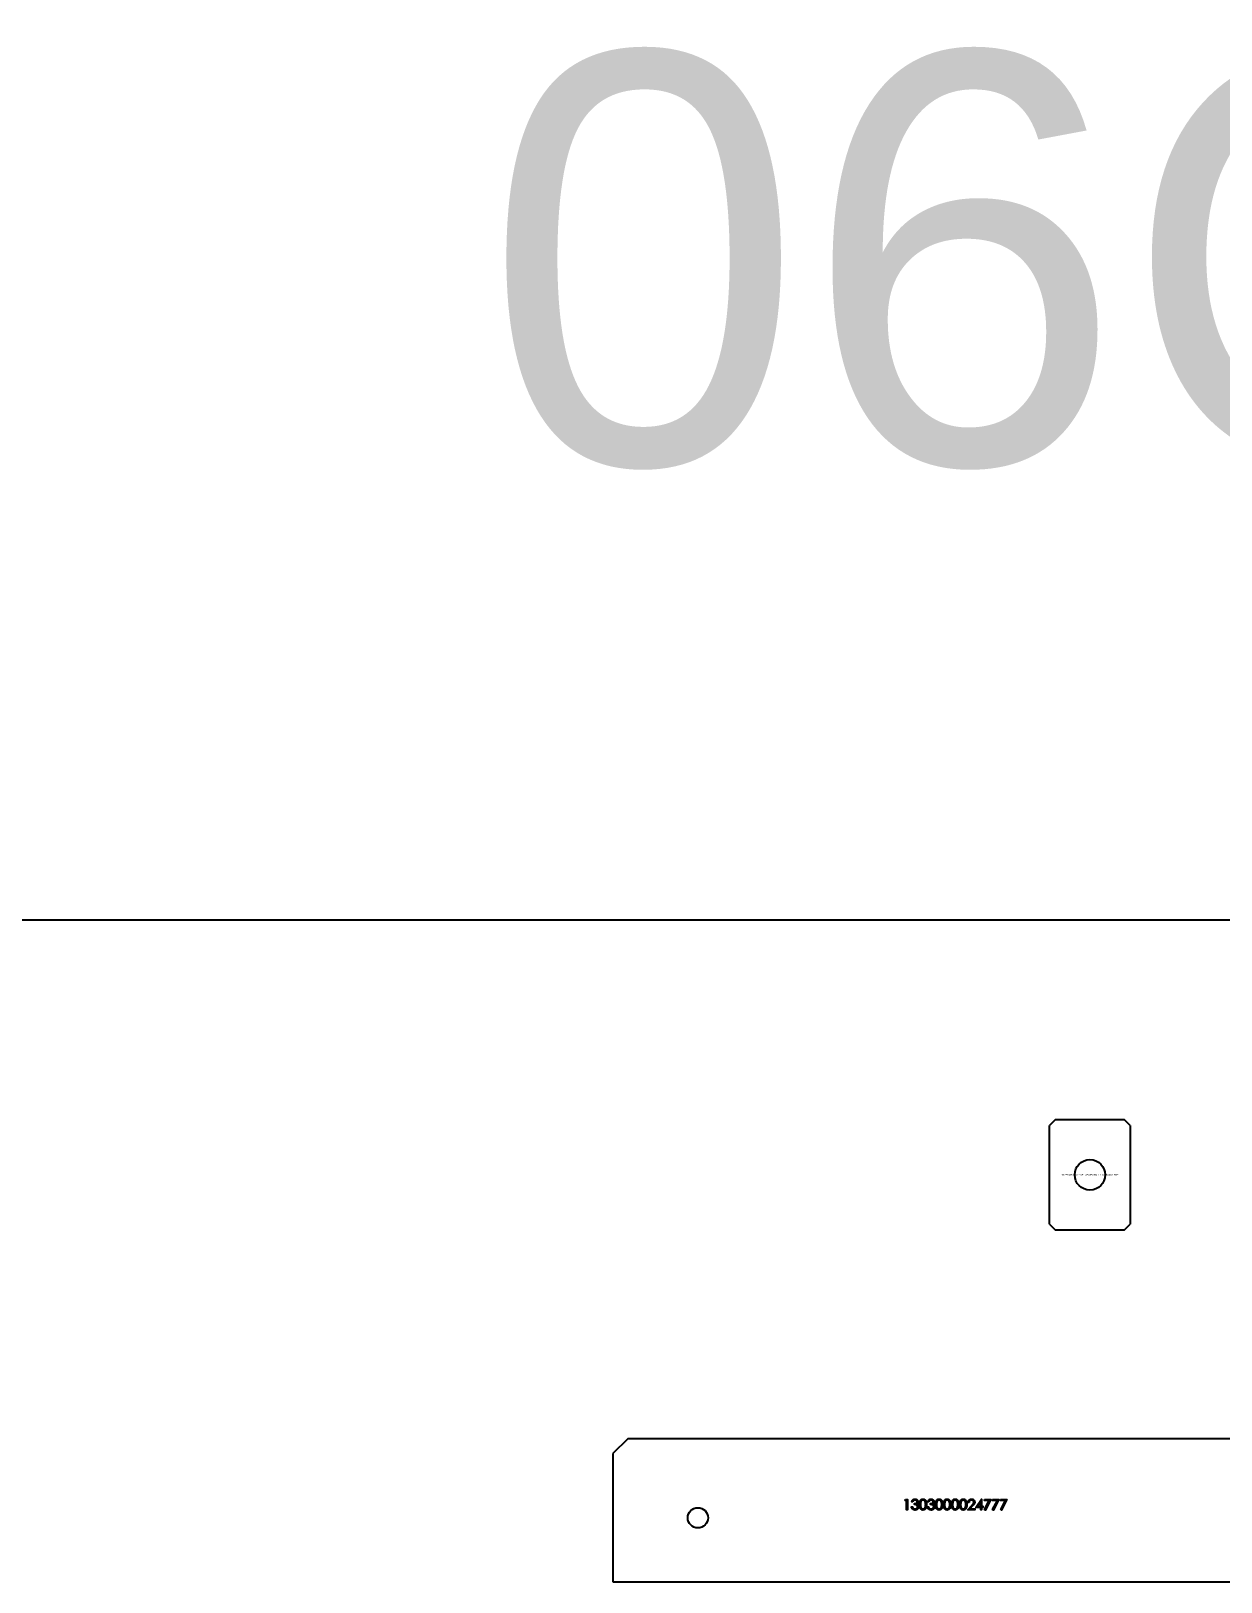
# Model space of a CAD drawing. Extents: x -16 to 22649, y -4599 to 814.
# Drawn here: x 18792 to 19191, y 239 to 759 of the extents above; entities that cross this region are included whole.
import ezdxf

# ---------------------------------------------------------------- set-up
doc = ezdxf.new("R2010")
doc.units = 0
doc.header["$MEASUREMENT"] = 0
doc.linetypes.add('CENTERX2', pattern=[20.32, 12.7, -2.54, 2.54, -2.54])
doc.layers.get('0').update_dxf_attribs({"linetype": 'CONTINUOUS'})
for name, color, linetype in [('1', 6, 'CENTERX2'), ('S1', 7, 'CONTINUOUS'), ('SLD-0', 7, 'CONTINUOUS')]:
    doc.layers.add(name, color=color, linetype=linetype)
doc.styles.get("Standard").update_dxf_attribs({"font": 'arial.ttf'})

# ---------------------------------------------------------------- blocks, each defined once
blk = doc.blocks.new('1303000024715_右块_101006002')
at = {"layer": 'SLD-0', "linetype": 'CONTINUOUS'}
for p, q in [((-11.5, 18.5), (-13.5, 16.5)), ((-13.5, -16.5), (-13.5, 16.5)), ((-11.5, 18.5), (11.5, 18.5)), ((13.5, 16.5), (11.5, 18.5)), ((13.5, 16.5), (13.5, -16.5)), ((-13.5, -16.5), (-11.5, -18.5)), ((11.5, -18.5), (-11.5, -18.5)), ((11.5, -18.5), (13.5, -16.5))]:
    blk.add_line(p, q, dxfattribs=at)
blk.add_circle((0, 0), 5.1, dxfattribs=at)
at = {"layer": 'S1', "color": 3, "insert": (0, 0), "char_height": 0.4, "attachment_point": 5}
blk.add_mtext('T10_06Cr19Ni10_GB_T4237__1303000024715 {\\fSimSun|b0|i0|c134|p2;右块 }101006002307  {\\fSimSun|b0|i0|c134|p2;共}1{\\fSimSun|b0|i0|c134|p2;件}', dxfattribs=at)
blk = doc.blocks.new('1303000024777_铰链条_10100600')
at = {"layer": '1', "color": 6, "linetype": 'CONTINUOUS', "flags": 128}
for points in [[(-465.39, 3.69), (-464.74, 3.69), (-464.74, 3.69), (-464.74, 0.19), (-464.74, 0.19), (-465.06, 0.19), (-465.06, 0.19), (-465.06, 3.34), (-465.06, 3.34), (-465.6, 3.34), (-465.6, 3.34), (-465.39, 3.69)], [(-462.99, 2.89), (-463.31, 2.89), (-463.31, 2.89), (-463.28, 2.99), (-463.25, 3.09), (-463.21, 3.18), (-463.16, 3.27), (-463.11, 3.35), (-463.06, 3.42), (-462.99, 3.49), (-462.93, 3.55), (-462.86, 3.61), (-462.78, 3.65), (-462.7, 3.69), (-462.62, 3.73), (-462.54, 3.75), (-462.45, 3.77), (-462.36, 3.78), (-462.26, 3.78), (-462.26, 3.78), (-462.13, 3.78), (-462, 3.75), (-461.87, 3.71), (-461.75, 3.66), (-461.63, 3.59), (-461.53, 3.51), (-461.45, 3.42), (-461.37, 3.32), (-461.32, 3.21), (-461.28, 3.1), (-461.25, 2.99), (-461.24, 2.87), (-461.24, 2.87), (-461.25, 2.76), (-461.27, 2.66), (-461.3, 2.56), (-461.34, 2.47), (-461.4, 2.38), (-461.47, 2.3), (-461.56, 2.22), (-461.65, 2.15), (-461.65, 2.15), (-461.54, 2.1), (-461.44, 2.03), (-461.35, 1.95), (-461.27, 1.86), (-461.27, 1.86), (-461.22, 1.79), (-461.18, 1.71), (-461.14, 1.64), (-461.11, 1.56), (-461.09, 1.48), (-461.08, 1.4), (-461.07, 1.32), (-461.06, 1.23), (-461.06, 1.23), (-461.07, 1.09), (-461.1, 0.94), (-461.15, 0.8), (-461.22, 0.67), (-461.31, 0.54), (-461.41, 0.43), (-461.53, 0.33), (-461.66, 0.25), (-461.8, 0.19), (-461.95, 0.14), (-462.11, 0.11), (-462.27, 0.1), (-462.27, 0.1), (-462.39, 0.11), (-462.49, 0.12), (-462.6, 0.14), (-462.7, 0.17), (-462.79, 0.21), (-462.88, 0.25), (-462.96, 0.31), (-463.04, 0.37), (-463.11, 0.44), (-463.18, 0.51), (-463.24, 0.6), (-463.29, 0.69), (-463.34, 0.79), (-463.38, 0.9), (-463.41, 1.01), (-463.44, 1.14), (-463.44, 1.14), (-463.13, 1.14), (-463.13, 1.14), (-463.1, 1.06), (-463.07, 0.98), (-463.04, 0.91), (-463.01, 0.85), (-462.98, 0.79), (-462.94, 0.74), (-462.9, 0.69), (-462.85, 0.65), (-462.85, 0.65), (-462.79, 0.61), (-462.73, 0.57), (-462.66, 0.54), (-462.59, 0.51), (-462.52, 0.49), (-462.44, 0.48), (-462.36, 0.47), (-462.27, 0.46), (-462.27, 0.46), (-462.17, 0.47), (-462.08, 0.48), (-461.99, 0.49), (-461.91, 0.52), (-461.83, 0.55), (-461.75, 0.59), (-461.69, 0.63), (-461.62, 0.69), (-461.56, 0.74), (-461.51, 0.8), (-461.47, 0.86), (-461.44, 0.93), (-461.41, 0.99), (-461.39, 1.06), (-461.38, 1.13), (-461.38, 1.2), (-461.38, 1.2), (-461.38, 1.3), (-461.41, 1.4), (-461.45, 1.49), (-461.5, 1.57), (-461.56, 1.66), (-461.64, 1.73), (-461.73, 1.79), (-461.82, 1.84), (-461.88, 1.86), (-461.94, 1.88), (-462.01, 1.89), (-462.08, 1.91), (-462.17, 1.92), (-462.25, 1.93), (-462.35, 1.94), (-462.45, 1.94), (-462.45, 1.94), (-462.45, 2.3), (-462.45, 2.3), (-462.32, 2.31), (-462.2, 2.32), (-462.08, 2.35), (-461.97, 2.39), (-461.87, 2.43), (-461.78, 2.48), (-461.71, 2.54), (-461.66, 2.6), (-461.61, 2.66), (-461.58, 2.73), (-461.56, 2.8), (-461.56, 2.88), (-461.56, 2.88), (-461.56, 2.93), (-461.57, 2.98), (-461.58, 3.03), (-461.61, 3.08), (-461.63, 3.13), (-461.67, 3.18), (-461.71, 3.22), (-461.76, 3.26), (-461.81, 3.3), (-461.86, 3.33), (-461.92, 3.36), (-461.98, 3.38), (-462.05, 3.4), (-462.11, 3.41), (-462.19, 3.42), (-462.26, 3.43), (-462.26, 3.43), (-462.38, 3.42), (-462.49, 3.39), (-462.59, 3.36), (-462.69, 3.3), (-462.73, 3.27), (-462.77, 3.23), (-462.82, 3.19), (-462.85, 3.14), (-462.89, 3.08), (-462.93, 3.02), (-462.96, 2.96), (-462.99, 2.89)], [(-460.75, 1.94), (-460.75, 2.11), (-460.74, 2.27), (-460.73, 2.42), (-460.71, 2.56), (-460.69, 2.69), (-460.67, 2.81), (-460.64, 2.92), (-460.6, 3.01), (-460.56, 3.11), (-460.52, 3.19), (-460.47, 3.27), (-460.42, 3.35), (-460.37, 3.42), (-460.31, 3.48), (-460.25, 3.54), (-460.18, 3.59), (-460.11, 3.63), (-460.04, 3.67), (-459.97, 3.71), (-459.9, 3.73), (-459.82, 3.76), (-459.74, 3.77), (-459.66, 3.78), (-459.58, 3.78), (-459.58, 3.78), (-459.5, 3.78), (-459.41, 3.77), (-459.33, 3.76), (-459.26, 3.73), (-459.18, 3.71), (-459.11, 3.67), (-459.03, 3.63), (-458.97, 3.59), (-458.9, 3.54), (-458.83, 3.48), (-458.78, 3.41), (-458.72, 3.34), (-458.67, 3.27), (-458.62, 3.18), (-458.57, 3.09), (-458.53, 3), (-458.49, 2.9), (-458.46, 2.78), (-458.43, 2.67), (-458.41, 2.54), (-458.39, 2.4), (-458.38, 2.26), (-458.37, 2.1), (-458.37, 1.94), (-458.37, 1.94), (-458.37, 1.78), (-458.38, 1.63), (-458.39, 1.49), (-458.41, 1.35), (-458.43, 1.22), (-458.46, 1.11), (-458.49, 0.99), (-458.53, 0.89), (-458.57, 0.8), (-458.61, 0.71), (-458.66, 0.63), (-458.72, 0.55), (-458.77, 0.48), (-458.83, 0.41), (-458.9, 0.36), (-458.96, 0.3), (-459.03, 0.26), (-459.11, 0.22), (-459.18, 0.18), (-459.26, 0.15), (-459.33, 0.13), (-459.41, 0.12), (-459.5, 0.11), (-459.58, 0.1), (-459.58, 0.1), (-459.66, 0.11), (-459.74, 0.12), (-459.82, 0.13), (-459.9, 0.15), (-459.97, 0.18), (-460.04, 0.21), (-460.11, 0.25), (-460.18, 0.3), (-460.25, 0.35), (-460.31, 0.41), (-460.36, 0.47), (-460.42, 0.54), (-460.47, 0.61), (-460.52, 0.69), (-460.56, 0.78), (-460.6, 0.87), (-460.63, 0.97), (-460.66, 1.08), (-460.69, 1.2), (-460.71, 1.33), (-460.73, 1.47), (-460.74, 1.62), (-460.75, 1.78), (-460.75, 1.94)], [(-460.43, 1.94), (-460.43, 1.8), (-460.43, 1.67), (-460.42, 1.55), (-460.41, 1.44), (-460.39, 1.33), (-460.37, 1.23), (-460.35, 1.15), (-460.33, 1.07), (-460.3, 0.99), (-460.27, 0.93), (-460.23, 0.86), (-460.2, 0.81), (-460.15, 0.75), (-460.11, 0.7), (-460.06, 0.66), (-460.01, 0.62), (-459.9, 0.55), (-459.8, 0.5), (-459.68, 0.47), (-459.57, 0.46), (-459.57, 0.46), (-459.45, 0.47), (-459.34, 0.5), (-459.23, 0.55), (-459.13, 0.61), (-459.08, 0.65), (-459.03, 0.7), (-458.99, 0.75), (-458.95, 0.8), (-458.91, 0.86), (-458.88, 0.92), (-458.85, 0.99), (-458.82, 1.06), (-458.82, 1.06), (-458.79, 1.16), (-458.76, 1.26), (-458.74, 1.36), (-458.72, 1.47), (-458.7, 1.58), (-458.69, 1.7), (-458.69, 1.82), (-458.68, 1.94), (-458.68, 1.94), (-458.69, 2.07), (-458.69, 2.19), (-458.7, 2.31), (-458.71, 2.41), (-458.73, 2.52), (-458.75, 2.61), (-458.78, 2.7), (-458.8, 2.79), (-458.83, 2.87), (-458.87, 2.94), (-458.9, 3.01), (-458.94, 3.08), (-458.98, 3.13), (-459.03, 3.19), (-459.08, 3.23), (-459.13, 3.27), (-459.23, 3.34), (-459.34, 3.39), (-459.45, 3.42), (-459.57, 3.43), (-459.57, 3.43), (-459.68, 3.42), (-459.8, 3.39), (-459.91, 3.34), (-460.01, 3.27), (-460.06, 3.23), (-460.11, 3.19), (-460.15, 3.14), (-460.19, 3.08), (-460.23, 3.03), (-460.27, 2.96), (-460.3, 2.89), (-460.33, 2.82), (-460.35, 2.74), (-460.37, 2.66), (-460.39, 2.56), (-460.41, 2.45), (-460.42, 2.34), (-460.43, 2.22), (-460.43, 2.09), (-460.43, 1.94)], [(-457.61, 2.89), (-457.92, 2.89), (-457.92, 2.89), (-457.89, 2.99), (-457.86, 3.09), (-457.82, 3.18), (-457.78, 3.27), (-457.73, 3.35), (-457.67, 3.42), (-457.61, 3.49), (-457.54, 3.55), (-457.47, 3.61), (-457.4, 3.65), (-457.32, 3.69), (-457.24, 3.73), (-457.15, 3.75), (-457.06, 3.77), (-456.97, 3.78), (-456.88, 3.78), (-456.88, 3.78), (-456.74, 3.78), (-456.61, 3.75), (-456.48, 3.71), (-456.36, 3.66), (-456.25, 3.59), (-456.15, 3.51), (-456.06, 3.42), (-455.99, 3.32), (-455.93, 3.21), (-455.89, 3.1), (-455.87, 2.99), (-455.86, 2.87), (-455.86, 2.87), (-455.86, 2.76), (-455.88, 2.66), (-455.92, 2.56), (-455.96, 2.47), (-456.02, 2.38), (-456.09, 2.3), (-456.17, 2.22), (-456.27, 2.15), (-456.27, 2.15), (-456.16, 2.1), (-456.06, 2.03), (-455.97, 1.95), (-455.89, 1.86), (-455.89, 1.86), (-455.84, 1.79), (-455.8, 1.71), (-455.76, 1.64), (-455.73, 1.56), (-455.71, 1.48), (-455.69, 1.4), (-455.68, 1.32), (-455.68, 1.23), (-455.68, 1.23), (-455.69, 1.09), (-455.72, 0.94), (-455.77, 0.8), (-455.84, 0.67), (-455.93, 0.54), (-456.03, 0.43), (-456.14, 0.33), (-456.27, 0.25), (-456.41, 0.19), (-456.56, 0.14), (-456.72, 0.11), (-456.89, 0.1), (-456.89, 0.1), (-457, 0.11), (-457.11, 0.12), (-457.21, 0.14), (-457.31, 0.17), (-457.4, 0.21), (-457.49, 0.25), (-457.58, 0.31), (-457.66, 0.37), (-457.73, 0.44), (-457.8, 0.51), (-457.86, 0.6), (-457.91, 0.69), (-457.96, 0.79), (-458, 0.9), (-458.03, 1.01), (-458.06, 1.14), (-458.06, 1.14), (-457.74, 1.14), (-457.74, 1.14), (-457.72, 1.06), (-457.69, 0.98), (-457.66, 0.91), (-457.63, 0.85), (-457.59, 0.79), (-457.55, 0.74), (-457.51, 0.69), (-457.47, 0.65), (-457.47, 0.65), (-457.41, 0.61), (-457.35, 0.57), (-457.28, 0.54), (-457.21, 0.51), (-457.13, 0.49), (-457.05, 0.48), (-456.97, 0.47), (-456.88, 0.46), (-456.88, 0.46), (-456.79, 0.47), (-456.69, 0.48), (-456.6, 0.49), (-456.52, 0.52), (-456.44, 0.55), (-456.37, 0.59), (-456.3, 0.63), (-456.24, 0.69), (-456.18, 0.74), (-456.13, 0.8), (-456.09, 0.86), (-456.05, 0.93), (-456.03, 0.99), (-456.01, 1.06), (-456, 1.13), (-455.99, 1.2), (-455.99, 1.2), (-456, 1.3), (-456.02, 1.4), (-456.06, 1.49), (-456.11, 1.57), (-456.18, 1.66), (-456.26, 1.73), (-456.34, 1.79), (-456.44, 1.84), (-456.49, 1.86), (-456.55, 1.88), (-456.62, 1.89), (-456.7, 1.91), (-456.78, 1.92), (-456.87, 1.93), (-456.97, 1.94), (-457.07, 1.94), (-457.07, 1.94), (-457.07, 2.3), (-457.07, 2.3), (-456.94, 2.31), (-456.82, 2.32), (-456.7, 2.35), (-456.59, 2.39), (-456.49, 2.43), (-456.4, 2.48), (-456.33, 2.54), (-456.27, 2.6), (-456.23, 2.66), (-456.2, 2.73), (-456.18, 2.8), (-456.17, 2.88), (-456.17, 2.88), (-456.17, 2.93), (-456.18, 2.98), (-456.2, 3.03), (-456.22, 3.08), (-456.25, 3.13), (-456.28, 3.18), (-456.32, 3.22), (-456.37, 3.26), (-456.42, 3.3), (-456.48, 3.33), (-456.54, 3.36), (-456.6, 3.38), (-456.66, 3.4), (-456.73, 3.41), (-456.8, 3.42), (-456.88, 3.43), (-456.88, 3.43), (-457, 3.42), (-457.11, 3.39), (-457.21, 3.36), (-457.3, 3.3), (-457.35, 3.27), (-457.39, 3.23), (-457.43, 3.19), (-457.47, 3.14), (-457.51, 3.08), (-457.54, 3.02), (-457.58, 2.96), (-457.61, 2.89)], [(-455.36, 1.94), (-455.36, 2.11), (-455.36, 2.27), (-455.34, 2.42), (-455.33, 2.56), (-455.31, 2.69), (-455.28, 2.81), (-455.25, 2.92), (-455.22, 3.01), (-455.18, 3.11), (-455.14, 3.19), (-455.09, 3.27), (-455.04, 3.35), (-454.98, 3.42), (-454.93, 3.48), (-454.86, 3.54), (-454.8, 3.59), (-454.73, 3.63), (-454.66, 3.67), (-454.59, 3.71), (-454.51, 3.73), (-454.44, 3.76), (-454.36, 3.77), (-454.28, 3.78), (-454.19, 3.78), (-454.19, 3.78), (-454.11, 3.78), (-454.03, 3.77), (-453.95, 3.76), (-453.87, 3.73), (-453.8, 3.71), (-453.72, 3.67), (-453.65, 3.63), (-453.58, 3.59), (-453.51, 3.54), (-453.45, 3.48), (-453.39, 3.41), (-453.33, 3.34), (-453.28, 3.27), (-453.23, 3.18), (-453.19, 3.09), (-453.15, 3), (-453.11, 2.9), (-453.08, 2.78), (-453.05, 2.67), (-453.03, 2.54), (-453.01, 2.4), (-453, 2.26), (-452.99, 2.1), (-452.99, 1.94), (-452.99, 1.94), (-452.99, 1.78), (-453, 1.63), (-453.01, 1.49), (-453.03, 1.35), (-453.05, 1.22), (-453.08, 1.11), (-453.11, 0.99), (-453.14, 0.89), (-453.19, 0.8), (-453.23, 0.71), (-453.28, 0.63), (-453.33, 0.55), (-453.39, 0.48), (-453.45, 0.41), (-453.51, 0.36), (-453.58, 0.3), (-453.65, 0.26), (-453.72, 0.22), (-453.8, 0.18), (-453.87, 0.15), (-453.95, 0.13), (-454.03, 0.12), (-454.11, 0.11), (-454.19, 0.1), (-454.19, 0.1), (-454.28, 0.11), (-454.36, 0.12), (-454.44, 0.13), (-454.51, 0.15), (-454.59, 0.18), (-454.66, 0.21), (-454.73, 0.25), (-454.8, 0.3), (-454.86, 0.35), (-454.92, 0.41), (-454.98, 0.47), (-455.03, 0.54), (-455.08, 0.61), (-455.13, 0.69), (-455.18, 0.78), (-455.21, 0.87), (-455.25, 0.97), (-455.28, 1.08), (-455.31, 1.2), (-455.33, 1.33), (-455.34, 1.47), (-455.36, 1.62), (-455.36, 1.78), (-455.36, 1.94)], [(-455.05, 1.94), (-455.05, 1.8), (-455.04, 1.67), (-455.03, 1.55), (-455.02, 1.44), (-455.01, 1.33), (-454.99, 1.23), (-454.97, 1.15), (-454.94, 1.07), (-454.91, 0.99), (-454.88, 0.93), (-454.85, 0.86), (-454.81, 0.81), (-454.77, 0.75), (-454.72, 0.7), (-454.68, 0.66), (-454.63, 0.62), (-454.52, 0.55), (-454.41, 0.5), (-454.3, 0.47), (-454.18, 0.46), (-454.18, 0.46), (-454.07, 0.47), (-453.96, 0.5), (-453.85, 0.55), (-453.74, 0.61), (-453.69, 0.65), (-453.65, 0.7), (-453.6, 0.75), (-453.56, 0.8), (-453.53, 0.86), (-453.49, 0.92), (-453.46, 0.99), (-453.43, 1.06), (-453.43, 1.06), (-453.4, 1.16), (-453.37, 1.26), (-453.35, 1.36), (-453.33, 1.47), (-453.32, 1.58), (-453.31, 1.7), (-453.3, 1.82), (-453.3, 1.94), (-453.3, 1.94), (-453.3, 2.07), (-453.31, 2.19), (-453.32, 2.31), (-453.33, 2.41), (-453.35, 2.52), (-453.37, 2.61), (-453.39, 2.7), (-453.42, 2.79), (-453.45, 2.87), (-453.48, 2.94), (-453.52, 3.01), (-453.56, 3.08), (-453.6, 3.13), (-453.65, 3.19), (-453.69, 3.23), (-453.74, 3.27), (-453.85, 3.34), (-453.96, 3.39), (-454.07, 3.42), (-454.18, 3.43), (-454.18, 3.43), (-454.3, 3.42), (-454.41, 3.39), (-454.52, 3.34), (-454.63, 3.27), (-454.68, 3.23), (-454.72, 3.19), (-454.77, 3.14), (-454.81, 3.08), (-454.85, 3.03), (-454.88, 2.96), (-454.91, 2.89), (-454.94, 2.82), (-454.97, 2.74), (-454.99, 2.66), (-455.01, 2.56), (-455.02, 2.45), (-455.03, 2.34), (-455.04, 2.22), (-455.05, 2.09), (-455.05, 1.94)], [(-452.67, 1.94), (-452.67, 2.11), (-452.66, 2.27), (-452.65, 2.42), (-452.63, 2.56), (-452.61, 2.69), (-452.59, 2.81), (-452.56, 2.92), (-452.52, 3.01), (-452.49, 3.11), (-452.44, 3.19), (-452.4, 3.27), (-452.35, 3.35), (-452.29, 3.42), (-452.23, 3.48), (-452.17, 3.54), (-452.11, 3.59), (-452.04, 3.63), (-451.97, 3.67), (-451.89, 3.71), (-451.82, 3.73), (-451.74, 3.76), (-451.66, 3.77), (-451.58, 3.78), (-451.5, 3.78), (-451.5, 3.78), (-451.42, 3.78), (-451.34, 3.77), (-451.26, 3.76), (-451.18, 3.73), (-451.1, 3.71), (-451.03, 3.67), (-450.96, 3.63), (-450.89, 3.59), (-450.82, 3.54), (-450.76, 3.48), (-450.7, 3.41), (-450.64, 3.34), (-450.59, 3.27), (-450.54, 3.18), (-450.5, 3.09), (-450.45, 3), (-450.42, 2.9), (-450.38, 2.78), (-450.36, 2.67), (-450.33, 2.54), (-450.32, 2.4), (-450.3, 2.26), (-450.3, 2.1), (-450.29, 1.94), (-450.29, 1.94), (-450.3, 1.78), (-450.3, 1.63), (-450.32, 1.49), (-450.33, 1.35), (-450.36, 1.22), (-450.38, 1.11), (-450.41, 0.99), (-450.45, 0.89), (-450.49, 0.8), (-450.54, 0.71), (-450.59, 0.63), (-450.64, 0.55), (-450.69, 0.48), (-450.76, 0.41), (-450.82, 0.36), (-450.89, 0.3), (-450.96, 0.26), (-451.03, 0.22), (-451.1, 0.18), (-451.18, 0.15), (-451.26, 0.13), (-451.34, 0.12), (-451.42, 0.11), (-451.5, 0.1), (-451.5, 0.1), (-451.58, 0.11), (-451.66, 0.12), (-451.74, 0.13), (-451.82, 0.15), (-451.89, 0.18), (-451.97, 0.21), (-452.04, 0.25), (-452.1, 0.3), (-452.17, 0.35), (-452.23, 0.41), (-452.29, 0.47), (-452.34, 0.54), (-452.39, 0.61), (-452.44, 0.69), (-452.48, 0.78), (-452.52, 0.87), (-452.56, 0.97), (-452.59, 1.08), (-452.61, 1.2), (-452.63, 1.33), (-452.65, 1.47), (-452.66, 1.62), (-452.67, 1.78), (-452.67, 1.94)], [(-452.36, 1.94), (-452.36, 1.8), (-452.35, 1.67), (-452.34, 1.55), (-452.33, 1.44), (-452.32, 1.33), (-452.3, 1.23), (-452.28, 1.15), (-452.25, 1.07), (-452.22, 0.99), (-452.19, 0.93), (-452.16, 0.86), (-452.12, 0.81), (-452.08, 0.75), (-452.03, 0.7), (-451.98, 0.66), (-451.93, 0.62), (-451.83, 0.55), (-451.72, 0.5), (-451.61, 0.47), (-451.49, 0.46), (-451.49, 0.46), (-451.38, 0.47), (-451.26, 0.5), (-451.16, 0.55), (-451.05, 0.61), (-451, 0.65), (-450.96, 0.7), (-450.91, 0.75), (-450.87, 0.8), (-450.83, 0.86), (-450.8, 0.92), (-450.77, 0.99), (-450.74, 1.06), (-450.74, 1.06), (-450.71, 1.16), (-450.68, 1.26), (-450.66, 1.36), (-450.64, 1.47), (-450.63, 1.58), (-450.62, 1.7), (-450.61, 1.82), (-450.61, 1.94), (-450.61, 1.94), (-450.61, 2.07), (-450.61, 2.19), (-450.62, 2.31), (-450.64, 2.41), (-450.65, 2.52), (-450.67, 2.61), (-450.7, 2.7), (-450.73, 2.79), (-450.76, 2.87), (-450.79, 2.94), (-450.83, 3.01), (-450.87, 3.08), (-450.91, 3.13), (-450.95, 3.19), (-451, 3.23), (-451.05, 3.27), (-451.16, 3.34), (-451.27, 3.39), (-451.38, 3.42), (-451.49, 3.43), (-451.49, 3.43), (-451.61, 3.42), (-451.72, 3.39), (-451.83, 3.34), (-451.93, 3.27), (-451.98, 3.23), (-452.03, 3.19), (-452.08, 3.14), (-452.12, 3.08), (-452.15, 3.03), (-452.19, 2.96), (-452.22, 2.89), (-452.25, 2.82), (-452.28, 2.74), (-452.3, 2.66), (-452.32, 2.56), (-452.33, 2.45), (-452.34, 2.34), (-452.35, 2.22), (-452.36, 2.09), (-452.36, 1.94)], [(-449.98, 1.94), (-449.98, 2.11), (-449.97, 2.27), (-449.96, 2.42), (-449.94, 2.56), (-449.92, 2.69), (-449.9, 2.81), (-449.87, 2.92), (-449.83, 3.01), (-449.79, 3.11), (-449.75, 3.19), (-449.7, 3.27), (-449.65, 3.35), (-449.6, 3.42), (-449.54, 3.48), (-449.48, 3.54), (-449.41, 3.59), (-449.35, 3.63), (-449.27, 3.67), (-449.2, 3.71), (-449.13, 3.73), (-449.05, 3.76), (-448.97, 3.77), (-448.89, 3.78), (-448.81, 3.78), (-448.81, 3.78), (-448.73, 3.78), (-448.64, 3.77), (-448.56, 3.76), (-448.49, 3.73), (-448.41, 3.71), (-448.34, 3.67), (-448.27, 3.63), (-448.2, 3.59), (-448.13, 3.54), (-448.07, 3.48), (-448.01, 3.41), (-447.95, 3.34), (-447.9, 3.27), (-447.85, 3.18), (-447.8, 3.09), (-447.76, 3), (-447.72, 2.9), (-447.69, 2.78), (-447.66, 2.67), (-447.64, 2.54), (-447.62, 2.4), (-447.61, 2.26), (-447.6, 2.1), (-447.6, 1.94), (-447.6, 1.94), (-447.6, 1.78), (-447.61, 1.63), (-447.62, 1.49), (-447.64, 1.35), (-447.66, 1.22), (-447.69, 1.11), (-447.72, 0.99), (-447.76, 0.89), (-447.8, 0.8), (-447.85, 0.71), (-447.89, 0.63), (-447.95, 0.55), (-448, 0.48), (-448.06, 0.41), (-448.13, 0.36), (-448.19, 0.3), (-448.26, 0.26), (-448.34, 0.22), (-448.41, 0.18), (-448.49, 0.15), (-448.56, 0.13), (-448.64, 0.12), (-448.73, 0.11), (-448.81, 0.1), (-448.81, 0.1), (-448.89, 0.11), (-448.97, 0.12), (-449.05, 0.13), (-449.13, 0.15), (-449.2, 0.18), (-449.27, 0.21), (-449.34, 0.25), (-449.41, 0.3), (-449.48, 0.35), (-449.54, 0.41), (-449.6, 0.47), (-449.65, 0.54), (-449.7, 0.61), (-449.75, 0.69), (-449.79, 0.78), (-449.83, 0.87), (-449.86, 0.97), (-449.9, 1.08), (-449.92, 1.2), (-449.94, 1.33), (-449.96, 1.47), (-449.97, 1.62), (-449.98, 1.78), (-449.98, 1.94)], [(-449.67, 1.94), (-449.66, 1.8), (-449.66, 1.67), (-449.65, 1.55), (-449.64, 1.44), (-449.62, 1.33), (-449.61, 1.23), (-449.58, 1.15), (-449.56, 1.07), (-449.53, 0.99), (-449.5, 0.93), (-449.46, 0.86), (-449.43, 0.81), (-449.38, 0.75), (-449.34, 0.7), (-449.29, 0.66), (-449.24, 0.62), (-449.14, 0.55), (-449.03, 0.5), (-448.91, 0.47), (-448.8, 0.46), (-448.8, 0.46), (-448.68, 0.47), (-448.57, 0.5), (-448.46, 0.55), (-448.36, 0.61), (-448.31, 0.65), (-448.26, 0.7), (-448.22, 0.75), (-448.18, 0.8), (-448.14, 0.86), (-448.11, 0.92), (-448.08, 0.99), (-448.05, 1.06), (-448.05, 1.06), (-448.02, 1.16), (-447.99, 1.26), (-447.97, 1.36), (-447.95, 1.47), (-447.93, 1.58), (-447.92, 1.7), (-447.92, 1.82), (-447.92, 1.94), (-447.92, 1.94), (-447.92, 2.07), (-447.92, 2.19), (-447.93, 2.31), (-447.95, 2.41), (-447.96, 2.52), (-447.98, 2.61), (-448.01, 2.7), (-448.03, 2.79), (-448.06, 2.87), (-448.1, 2.94), (-448.13, 3.01), (-448.17, 3.08), (-448.22, 3.13), (-448.26, 3.19), (-448.31, 3.23), (-448.36, 3.27), (-448.47, 3.34), (-448.57, 3.39), (-448.68, 3.42), (-448.8, 3.43), (-448.8, 3.43), (-448.91, 3.42), (-449.03, 3.39), (-449.14, 3.34), (-449.24, 3.27), (-449.29, 3.23), (-449.34, 3.19), (-449.38, 3.14), (-449.42, 3.08), (-449.46, 3.03), (-449.5, 2.96), (-449.53, 2.89), (-449.56, 2.82), (-449.58, 2.74), (-449.6, 2.66), (-449.62, 2.56), (-449.64, 2.45), (-449.65, 2.34), (-449.66, 2.22), (-449.66, 2.09), (-449.67, 1.94)], [(-447.29, 1.94), (-447.29, 2.11), (-447.28, 2.27), (-447.27, 2.42), (-447.25, 2.56), (-447.23, 2.69), (-447.2, 2.81), (-447.17, 2.92), (-447.14, 3.01), (-447.1, 3.11), (-447.06, 3.19), (-447.01, 3.27), (-446.96, 3.35), (-446.91, 3.42), (-446.85, 3.48), (-446.79, 3.54), (-446.72, 3.59), (-446.65, 3.63), (-446.58, 3.67), (-446.51, 3.71), (-446.43, 3.73), (-446.36, 3.76), (-446.28, 3.77), (-446.2, 3.78), (-446.12, 3.78), (-446.12, 3.78), (-446.03, 3.78), (-445.95, 3.77), (-445.87, 3.76), (-445.79, 3.73), (-445.72, 3.71), (-445.65, 3.67), (-445.57, 3.63), (-445.5, 3.59), (-445.44, 3.54), (-445.37, 3.48), (-445.31, 3.41), (-445.26, 3.34), (-445.21, 3.27), (-445.16, 3.18), (-445.11, 3.09), (-445.07, 3), (-445.03, 2.9), (-445, 2.78), (-444.97, 2.67), (-444.95, 2.54), (-444.93, 2.4), (-444.92, 2.26), (-444.91, 2.1), (-444.91, 1.94), (-444.91, 1.94), (-444.91, 1.78), (-444.92, 1.63), (-444.93, 1.49), (-444.95, 1.35), (-444.97, 1.22), (-445, 1.11), (-445.03, 0.99), (-445.07, 0.89), (-445.11, 0.8), (-445.15, 0.71), (-445.2, 0.63), (-445.25, 0.55), (-445.31, 0.48), (-445.37, 0.41), (-445.43, 0.36), (-445.5, 0.3), (-445.57, 0.26), (-445.64, 0.22), (-445.72, 0.18), (-445.79, 0.15), (-445.87, 0.13), (-445.95, 0.12), (-446.03, 0.11), (-446.12, 0.1), (-446.12, 0.1), (-446.2, 0.11), (-446.28, 0.12), (-446.36, 0.13), (-446.43, 0.15), (-446.51, 0.18), (-446.58, 0.21), (-446.65, 0.25), (-446.72, 0.3), (-446.78, 0.35), (-446.85, 0.41), (-446.9, 0.47), (-446.96, 0.54), (-447.01, 0.61), (-447.05, 0.69), (-447.1, 0.78), (-447.14, 0.87), (-447.17, 0.97), (-447.2, 1.08), (-447.23, 1.2), (-447.25, 1.33), (-447.27, 1.47), (-447.28, 1.62), (-447.29, 1.78), (-447.29, 1.94)], [(-446.97, 1.94), (-446.97, 1.8), (-446.97, 1.67), (-446.96, 1.55), (-446.95, 1.44), (-446.93, 1.33), (-446.91, 1.23), (-446.89, 1.15), (-446.87, 1.07), (-446.84, 0.99), (-446.81, 0.93), (-446.77, 0.86), (-446.73, 0.81), (-446.69, 0.75), (-446.65, 0.7), (-446.6, 0.66), (-446.55, 0.62), (-446.44, 0.55), (-446.33, 0.5), (-446.22, 0.47), (-446.11, 0.46), (-446.11, 0.46), (-445.99, 0.47), (-445.88, 0.5), (-445.77, 0.55), (-445.67, 0.61), (-445.62, 0.65), (-445.57, 0.7), (-445.53, 0.75), (-445.49, 0.8), (-445.45, 0.86), (-445.41, 0.92), (-445.38, 0.99), (-445.36, 1.06), (-445.36, 1.06), (-445.32, 1.16), (-445.3, 1.26), (-445.28, 1.36), (-445.26, 1.47), (-445.24, 1.58), (-445.23, 1.7), (-445.23, 1.82), (-445.22, 1.94), (-445.22, 1.94), (-445.23, 2.07), (-445.23, 2.19), (-445.24, 2.31), (-445.25, 2.41), (-445.27, 2.52), (-445.29, 2.61), (-445.31, 2.7), (-445.34, 2.79), (-445.37, 2.87), (-445.41, 2.94), (-445.44, 3.01), (-445.48, 3.08), (-445.52, 3.13), (-445.57, 3.19), (-445.62, 3.23), (-445.67, 3.27), (-445.77, 3.34), (-445.88, 3.39), (-445.99, 3.42), (-446.11, 3.43), (-446.11, 3.43), (-446.22, 3.42), (-446.34, 3.39), (-446.44, 3.34), (-446.55, 3.27), (-446.6, 3.23), (-446.65, 3.19), (-446.69, 3.14), (-446.73, 3.08), (-446.77, 3.03), (-446.81, 2.96), (-446.84, 2.89), (-446.87, 2.82), (-446.89, 2.74), (-446.91, 2.66), (-446.93, 2.56), (-446.95, 2.45), (-446.96, 2.34), (-446.97, 2.22), (-446.97, 2.09), (-446.97, 1.94)], [(-444.15, 2.62), (-444.46, 2.62), (-444.46, 2.62), (-444.45, 2.74), (-444.43, 2.86), (-444.41, 2.97), (-444.37, 3.08), (-444.32, 3.18), (-444.26, 3.28), (-444.2, 3.37), (-444.12, 3.46), (-444.04, 3.53), (-443.95, 3.6), (-443.86, 3.66), (-443.76, 3.7), (-443.66, 3.74), (-443.55, 3.76), (-443.44, 3.78), (-443.32, 3.78), (-443.32, 3.78), (-443.2, 3.78), (-443.09, 3.76), (-442.99, 3.74), (-442.89, 3.71), (-442.8, 3.66), (-442.71, 3.61), (-442.63, 3.55), (-442.55, 3.47), (-442.49, 3.39), (-442.43, 3.31), (-442.38, 3.23), (-442.33, 3.14), (-442.3, 3.04), (-442.28, 2.95), (-442.27, 2.85), (-442.26, 2.74), (-442.26, 2.74), (-442.27, 2.6), (-442.3, 2.46), (-442.34, 2.32), (-442.41, 2.19), (-442.45, 2.12), (-442.5, 2.05), (-442.55, 1.97), (-442.62, 1.88), (-442.7, 1.79), (-442.78, 1.7), (-442.87, 1.6), (-442.97, 1.49), (-442.97, 1.49), (-443.85, 0.55), (-443.85, 0.55), (-442.22, 0.55), (-442.22, 0.55), (-442.22, 0.19), (-442.22, 0.19), (-444.6, 0.19), (-444.6, 0.19), (-443.24, 1.64), (-443.24, 1.64), (-443.14, 1.75), (-443.05, 1.84), (-442.97, 1.93), (-442.9, 2.02), (-442.83, 2.09), (-442.78, 2.16), (-442.74, 2.22), (-442.7, 2.28), (-442.65, 2.38), (-442.61, 2.49), (-442.58, 2.6), (-442.58, 2.72), (-442.58, 2.72), (-442.58, 2.79), (-442.59, 2.86), (-442.61, 2.92), (-442.63, 2.99), (-442.66, 3.05), (-442.7, 3.11), (-442.74, 3.16), (-442.8, 3.22), (-442.85, 3.26), (-442.91, 3.31), (-442.97, 3.34), (-443.04, 3.37), (-443.11, 3.4), (-443.18, 3.41), (-443.26, 3.42), (-443.34, 3.43), (-443.34, 3.43), (-443.42, 3.42), (-443.5, 3.41), (-443.57, 3.39), (-443.64, 3.37), (-443.71, 3.34), (-443.77, 3.31), (-443.84, 3.26), (-443.89, 3.21), (-443.95, 3.16), (-443.99, 3.1), (-444.03, 3.03), (-444.07, 2.96), (-444.1, 2.88), (-444.12, 2.8), (-444.14, 2.71), (-444.15, 2.62)], [(-439.99, 3.78), (-439.93, 3.78), (-439.93, 3.78), (-439.93, 1.36), (-439.93, 1.36), (-439.52, 1.36), (-439.52, 1.36), (-439.52, 1), (-439.52, 1), (-439.93, 1), (-439.93, 1), (-439.93, 0.19), (-439.93, 0.19), (-440.24, 0.19), (-440.24, 0.19), (-440.24, 1), (-440.24, 1), (-441.9, 1), (-441.9, 1), (-439.99, 3.78)], [(-440.24, 1.36), (-440.24, 2.88), (-440.24, 2.88), (-441.29, 1.36), (-441.29, 1.36), (-440.24, 1.36)], [(-438.99, 3.69), (-436.83, 3.69), (-436.83, 3.69), (-438.67, 0.1), (-438.67, 0.1), (-438.94, 0.25), (-438.94, 0.25), (-437.36, 3.34), (-437.36, 3.34), (-438.99, 3.34), (-438.99, 3.34), (-438.99, 3.69)], [(-436.29, 3.69), (-434.14, 3.69), (-434.14, 3.69), (-435.98, 0.1), (-435.98, 0.1), (-436.25, 0.25), (-436.25, 0.25), (-434.67, 3.34), (-434.67, 3.34), (-436.29, 3.34), (-436.29, 3.34), (-436.29, 3.69)], [(-433.6, 3.69), (-431.45, 3.69), (-431.45, 3.69), (-433.29, 0.1), (-433.29, 0.1), (-433.56, 0.25), (-433.56, 0.25), (-431.98, 3.34), (-431.98, 3.34), (-433.6, 3.34), (-433.6, 3.34), (-433.6, 3.69)]]:
    blk.add_lwpolyline(points, dxfattribs=at)
at = {"layer": 'SLD-0', "linetype": 'CONTINUOUS'}
for p, q in [((-558.5, 24), (-563.5, 19)), ((558.5, 24), (-558.5, 24)), ((-563.5, 19), (-563.5, -24)), ((-563.5, -24), (563.5, -24))]:
    blk.add_line(p, q, dxfattribs=at)
blk.add_circle((-535, -2.5), 3.4, dxfattribs=at)

msp = doc.modelspace()

# ---------------------------------------------------------------- linework, layer by layer
at = {"color": 1}
msp.add_line((5.26775, 461.29571), (22649.13873, 461.29571), dxfattribs=at)

# ---------------------------------------------------------------- block references
for name, p in [('1303000024715_右块_101006002', (19147.18262, 375.80199)), ('1303000024777_铰链条_10100600', (19550.83335, 263.38403))]:
    msp.add_blockref(name, p)

# ---------------------------------------------------------------- texts
at = {"color": 1, "insert": (18944.16905, 751.75162), "char_height": 137.7402706, "width": 1652.6856599, "attachment_point": 1}
msp.add_mtext('06Cr19Ni10  T10', dxfattribs=at)

doc.saveas('drawing.dxf')
